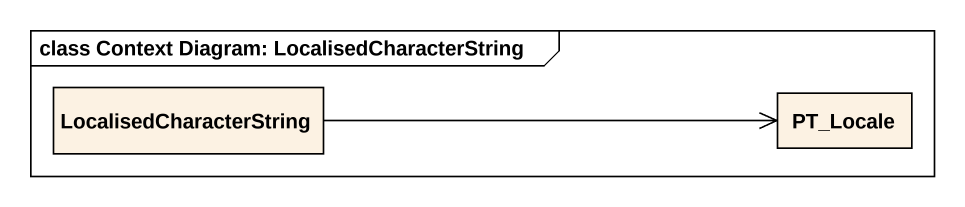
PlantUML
@startuml
mainframe class Context Diagram: LocalisedCharacterString
hide circle
hide empty members
class LocalisedCharacterString
class PT_Locale
LocalisedCharacterString -right-> PT_Locale
@enduml
